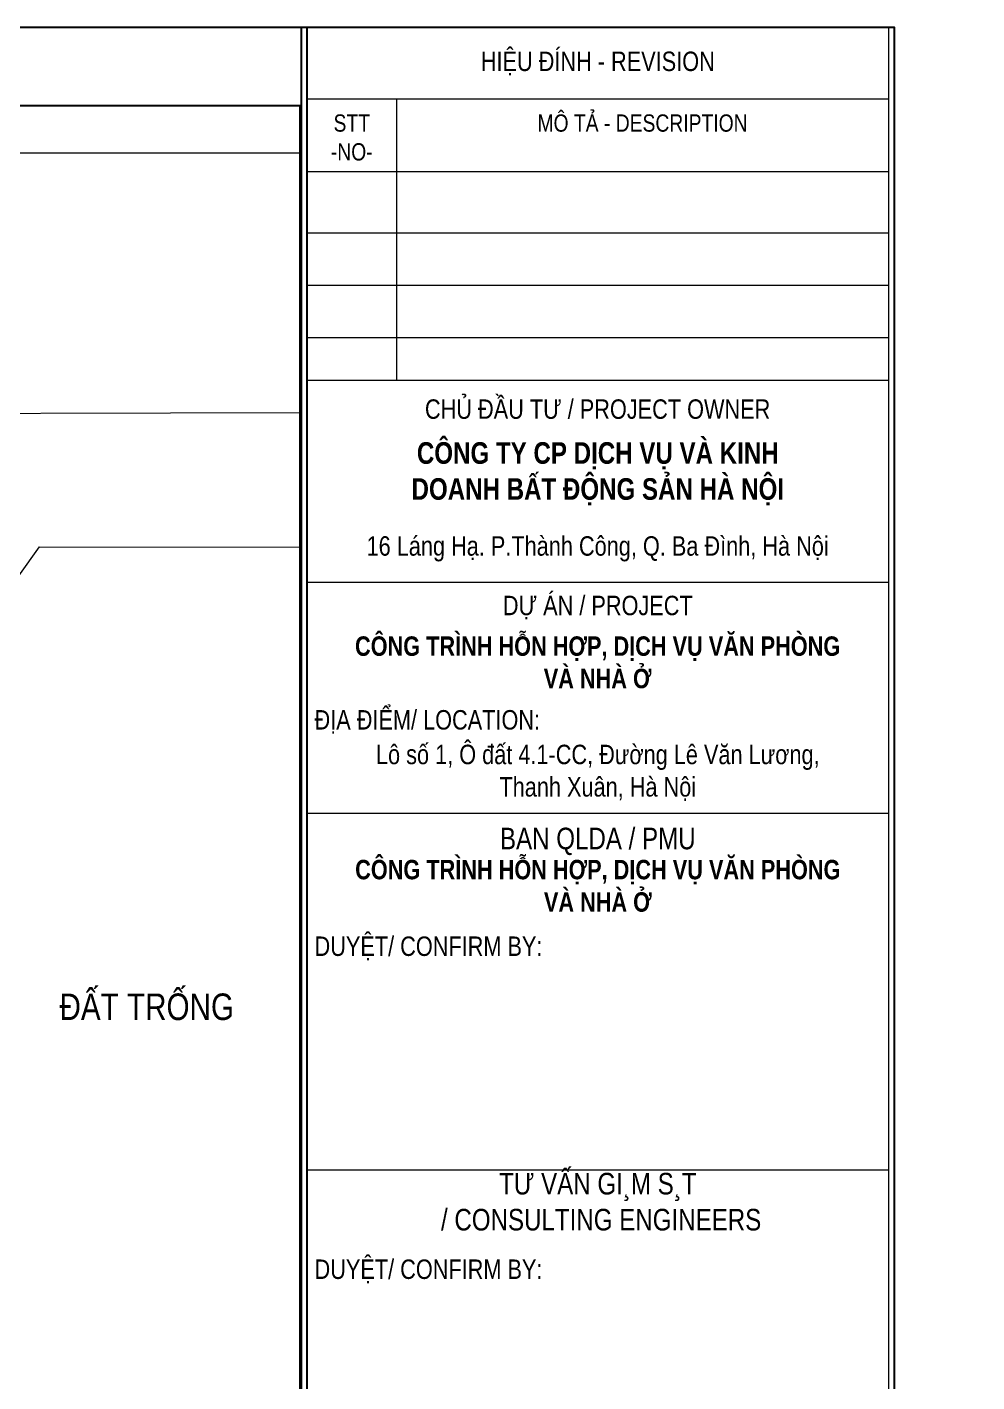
# Model space of a CAD drawing. Header units: millimetres. Extents: x -346728 to 1320345, y -537202 to -385966.
# Drawn here: x 258419 to 299599, y -444677 to -385966 of the extents above; entities that cross this region are included whole.
import ezdxf
from ezdxf.enums import TextEntityAlignment as Align
from ezdxf.xclip import XClip

# ---------------------------------------------------------------- set-up
doc = ezdxf.new("R2010")
doc.units = ezdxf.units.MM
doc.header["$LTSCALE"] = 100
doc.header["$XCLIPFRAME"] = 2
for name, color, linetype, lineweight in [('0 T TEXT', 7, 'Continuous', 13), ('Chu text vini xxxxxxxxxxxxxxxxxxxxxxxxxxxxxxxxx', 7, 'Continuous', 15), ('DIM', 5, 'Continuous', 20), ('LINE', 7, 'Continuous', 13)]:
    doc.layers.add(name, color=color, linetype=linetype, lineweight=lineweight)
doc.styles.add('KT-ND-.SHX', font='Arial_1.ttf', dxfattribs={"width": 0.8})
doc.styles.add('TOAN - FONT ARIAL', font='Arial_1.ttf', dxfattribs={"width": 0.8})

# ---------------------------------------------------------------- blocks, each defined once
blk = doc.blocks.new('LVL-KHUNGTEN')
at = {"color": 1}
blk.add_line((111604, 41093), (111604, 62), dxfattribs=at)
blk.add_lwpolyline([(61073, 41093), (119124, 41093), (119124, 62), (61073, 62)], close=True)
blk.add_lwpolyline([(111534, 41093), (119124, 41093), (119124, 62), (111534, 62)], close=True, dxfattribs=at)
at = {"layer": 'DEFPOINTS'}
for p, q in [((61073, 41093), (119124, 41093)), ((119124, 41093), (119124, 62))]:
    blk.add_line(p, q, dxfattribs=at)
at = {"layer": 'DIM', "color": 1}
blk.add_line((119051, 41093), (119051, 62), dxfattribs=at)
at = {"layer": 'DIM'}
for p, q in [((111604, 40173), (119051, 40173)), ((112753, 40173), (112753, 36577)), ((111604, 39246), (119051, 39246)), ((111604, 38460), (119051, 38460)), ((111604, 37789), (119051, 37789)), ((111604, 37118), (119051, 37118)), ((111604, 36573), (119051, 36573)), ((111604, 33988), (119051, 33988)), ((111604, 31031), (119051, 31031)), ((111604, 26462), (119051, 26462))]:
    blk.add_line(p, q, dxfattribs=at)
at = {"layer": 'Chu text vini xxxxxxxxxxxxxxxxxxxxxxxxxxxxxxxxx', "style": 'KT-ND-.SHX', "width": 0.8}
blk.add_text('HIỆU ĐÍNH - REVISION', height=248.79, rotation=360, dxfattribs=at).set_placement((115329, 40779), align=Align.TOP_CENTER)
for s, p in [('ĐỊA ĐIỂM/ LOCATION: ', (113184, 32235)), ('DUYỆT/ CONFIRM BY:', (113161, 29333)), ('DUYỆT/ CONFIRM BY:', (113161, 25198))]:
    blk.add_text(s, height=248.79, rotation=360, dxfattribs=at).set_placement(p, align=Align.MIDDLE)
at = {"layer": 'Chu text vini xxxxxxxxxxxxxxxxxxxxxxxxxxxxxxxxx', "attachment_point": 2, "rotation": 360, "style": 'KT-ND-.SHX'}
for s, insert, char_height, width in [('STT\\P-NO-', (112178, 39975), 221.1, 716.18), ('MÔ TẢ - DESCRIPTION', (115902, 39975), 221.14, 4919.11), ('CHỦ ĐẦU TƯ / PROJECT OWNER', (115327, 36327), 248.79, 7447.08), ('{\\C7;16 Láng Hạ. P.Thành Công, Q. Ba Đình, Hà Nội}', (115327, 34575), 248.79, 6486.32), ('DỰ ÁN / PROJECT', (115329, 33813), 248.79, 7447.08), ('{\\fArial|b1|i0|c0|p34;\\C7;CÔNG TRÌNH HỖN HỢP, DỊCH VỤ VĂN PHÒNG VÀ NHÀ Ở}', (115327, 33293), 248.79, 6534.37), ('{\\C7;Lô số 1, Ô đất 4.1-CC, Đường Lê Văn Lương, Thanh Xuân, Hà Nội}', (115329, 31906), 248.79, 6486.32), ('BAN QLDA / PMU', (115329, 30844), 276.43, 5549.75), ('{\\fArial|b1|i0|c163|p34;\\C7;CÔNG TRÌNH HỖN HỢP, DỊCH VỤ VĂN PHÒNG VÀ NHÀ Ở}', (115329, 30432), 248.79, 6401.51), ('TƯ VẤN {\\f.VnArialH|b0|i0|c0|p34;GI¸M S¸T\\P }/ CONSULTING ENGINEERS ', (115329, 26425), 276.43, 5549.75)]:
    blk.add_mtext(s, dxfattribs=dict(at, insert=insert, char_height=char_height, width=width))
at = {"layer": 'Chu text vini xxxxxxxxxxxxxxxxxxxxxxxxxxxxxxxxx', "color": 2, "insert": (115329, 35779), "char_height": 276.43, "width": 4966.1, "attachment_point": 2, "rotation": 360, "style": 'KT-ND-.SHX'}
blk.add_mtext('{\\fArial|b1|i0|c163|p34;\\C7;CÔNG TY CP DỊCH VỤ VÀ KINH DOANH BẤT ĐỘNG SẢN HÀ NỘI}', dxfattribs=at)
blk = doc.blocks.new('mb duong hh')
at = {"layer": 'LINE', "color": 252, "lineweight": 9}
blk.add_line((94569, 112566), (162204, 112582), dxfattribs=at)
for points in [[(162238, 101410), (85525, 101244), (84531, 101266), (78675, 101228), (77651, 101325), (44774, 101222)], [(115058, 55196), (94235, 55165), (91872, 56266), (89997, 57976), (88907, 60862), (88707, 62911), (88940, 88523), (91575, 88254), (96746, 95492), (118933, 95463), (118933, 95463)]]:
    blk.add_lwpolyline(points, dxfattribs=at)
at = {"layer": '0 T TEXT', "lineweight": 9, "style": 'TOAN - FONT ARIAL', "width": 0.8}
blk.add_text('ĐẤT TRỐNG', height=1150, dxfattribs=at).set_placement((97610, 74982))

msp = doc.modelspace()

# ---------------------------------------------------------------- block references
at = {"extrusion": (0.00597, -2.28885e-18, 0.999982), "xscale": 3.385207865094198, "yscale": 3.385207865094198, "zscale": 3.385207865094198}
msp.add_blockref('LVL-KHUNGTEN', (-107243.5, -525073.6, -287.1), dxfattribs=at)
ref = msp.add_blockref('mb duong hh', (162214.1, -503978, 0))
XClip(ref).set_block_clipping_path([(-58962.6888090824, -15358.4345334051), (108047.3313388755, 114603.0144500207)])

doc.saveas('drawing.dxf')
